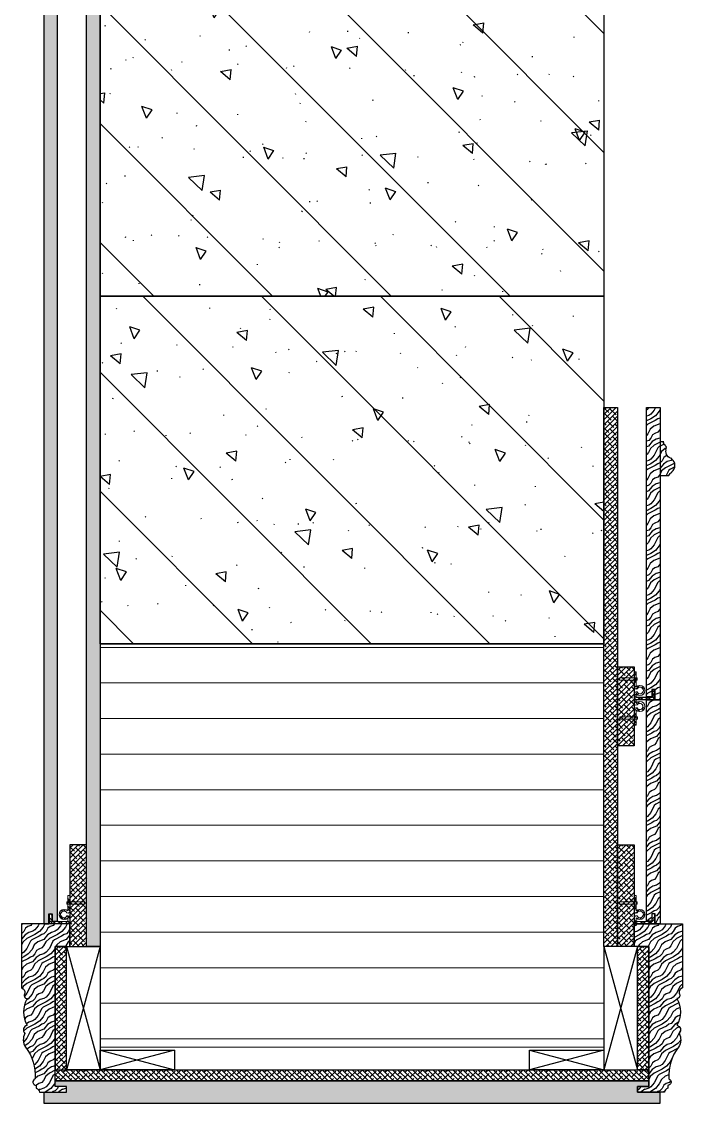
# Model space of a CAD drawing. Header units: millimetres. Extents: x 90086 to 135690, y -7745 to 15991.
# Drawn here: x 97268 to 97858, y 10429 to 11394 of the extents above; entities that cross this region are included whole.
import ezdxf

# ---------------------------------------------------------------- set-up
doc = ezdxf.new("R2010")
doc.units = ezdxf.units.MM
doc.layers.add('_ACM-A-WALL-HACH', color=251, linetype='Continuous', lineweight=9)
doc.layers.add('I-WALL', color=6, linetype='Continuous', lineweight=13)
for name, color, linetype in [('I-DETL-LW01', 1, 'Continuous'), ('I-DETL-LW02', 2, 'Continuous'), ('I-DETL-LW251', 251, 'Continuous'), ('PE-尺寸标注', 44, 'Continuous'), ('WALL TYPE$0$HATCH', 8, 'Continuous'), ('WALL TYPE$0$I-SECT-LW03', 3, 'Continuous')]:
    doc.layers.add(name, color=color, linetype=linetype)
pattern_1 = [(243.43494882, (84879.47092755615, 49890.8430415109), (-19.9999999776412, 1.019979885139067e-09), [4.62136835, -17.7393114]), (220.6012946499999, (84892.62796690615, 49873.5490752609), (-19.99999998960277, -1.801354931204863e-08), [4.1580665, -88.037378]), (220.6012946499999, (84882.62796690615, 49853.5490752609), (-19.99999998960277, -1.801354931204863e-08), [4.1580665, -88.037378]), (220.6012946499999, (84872.62796690615, 49833.5490752609), (-19.99999995163994, 1.452602061538803e-08), [4.1580665, -88.037378]), (243.43494882, (84889.61836355615, 49893.6379135109), (-19.9999999776412, 1.019979885139067e-09), [4.2370078, -18.12367195]), (230.1944289099999, (84887.72351605614, 49889.8482185109), (-20.00000001048198, -7.906917275062869e-10), [2.2404905, -75.862006]), (230.1944289099999, (84877.72351605614, 49869.8482185109), (-20.00000001048198, -7.906917275062869e-10), [2.2404905, -75.862006]), (230.1944289099999, (84867.72351605614, 49849.8482185109), (-20.00000001048198, -7.906917275062869e-10), [2.2404905, -75.862006]), (201.8014094899999, (84886.28918900614, 49888.1270260109), (-19.99999999207265, 2.658084886212058e-08), [2.86871215, -50.9829359]), (213.6900675299999, (84883.62565660613, 49887.06161306091), (-20.00000002516126, 1.246419323988896e-08), [2.521813, -33.53369975]), (243.4349488, (84881.52738135614, 49885.66276291091), (-19.9999999776412, 8.001296521040247e-09), [3.355288499999997, -19.00539089999998]), (225, (84880.02685055614, 49882.66170131091), (-19.99999996643937, 6.890185685233383e-15), [2.7178182, -53.8507243]), (225, (84870.02685055614, 49862.66170131091), (-19.99999996643937, 6.890185685233383e-15), [2.7178182, -53.8507243]), (201.8014094899999, (84878.10506290614, 49880.7399136609), (-19.99999999207265, 2.658084886212058e-08), [2.19237, -51.65927799999999]), (243.4349488, (84896.09944400615, 49894.1000743609), (-19.9999999776412, 8.001296521040247e-09), [7.189599899999995, -15.17107989999999]), (230.1944289099999, (84892.88415715614, 49887.6695007109), (-20.00000001048198, -7.906917275062869e-10), [4.573562, -73.5289349]), (230.1944289099999, (84882.88415715614, 49867.6695007109), (-20.00000001048198, -7.906917275062869e-10), [4.573562, -73.5289349]), (230.1944289099999, (84872.88415715614, 49847.6695007109), (-20.00000001048198, -7.906917275062869e-10), [4.573562, -73.5289349]), (213.6900675299999, (84889.95623420614, 49884.15599316091), (-20.00000002516126, 1.246419323988896e-08), [2.2405595, -33.8149534]), (195.9453959, (84888.09197615614, 49882.9131544609), (-19.99999999510854, 1.449476093824539e-06), [3.5624845, -69.23861445]), (213.6900675299999, (84884.66656205614, 49881.9344647609), (-20.00000002516126, 1.246419323988896e-08), [4.0929665, -31.9625462]), (230.1944289099999, (84881.26100805614, 49879.6640954109), (-20.00000001048198, -7.906917275062869e-10), [5.197338, -72.905159]), (230.1944289099999, (84871.26100805614, 49859.6640954109), (-20.00000001048198, -7.906917275062869e-10), [5.197338, -72.905159]), (230.1944289, (84861.26100805614, 49839.6640954109), (-20.00000001048198, 2.699966035332791e-09), [5.197338, -72.905159]), (201.8014094899999, (84877.93374820614, 49875.6713876609), (-19.99999999207265, 2.658084886212058e-08), [5.7145015, -48.137147]), (230.1944289099999, (84897.40418880615, 49886.7095640109), (-20.00000001048198, -7.906917275062869e-10), [5.214066750000001, -72.88842999999999]), (230.1944289099999, (84887.40418880615, 49866.7095640109), (-20.00000001048198, -7.906917275062869e-10), [5.214066750000001, -72.88842999999999]), (230.1944289099999, (84877.40418880615, 49846.7095640109), (-20.00000001048198, -7.906917275062869e-10), [5.214066750000001, -72.88842999999999]), (213.6900675299999, (84894.06622460614, 49882.70400701091), (-20.00000002516126, 1.246419323988896e-08), [4.838075, -31.21743775]), (206.56505118, (84890.04070290615, 49880.0203258109), (-19.9999999776412, -1.019968325213738e-09), [7.985959999999984, -81.45675899999976]), (206.56505118, (84880.04070290615, 49860.0203258109), (-19.9999999776412, -1.019968325213738e-09), [7.985959999999984, -81.45675899999976]), (220.6012946499999, (84882.89782180614, 49876.44887751091), (-19.99999998960277, -1.801354931204863e-08), [4.319301400000001, -87.87614315]), (220.6012946499999, (84872.89782180614, 49856.44887751091), (-19.99999998960277, -1.801354931204863e-08), [4.319301400000001, -87.87614315]), (220.6012946499999, (84862.89782380614, 49836.44887751091), (-19.99999998960277, -1.801354931204863e-08), [4.319301400000001, -87.87614315]), (213.6900675299999, (84896.06949930613, 49879.92568846091), (-20.00000002516126, 1.246419323988896e-08), [2.73579165, -33.31972211]), (206.5650511999999, (84893.79318305614, 49878.4081443109), (-19.9999999776412, -8.001282740668868e-09), [7.158076199999985, -82.28464299999975]), (206.5650511999999, (84883.79318305614, 49858.4081443109), (-20.00000002236256, 8.144143493607764e-08), [7.158076199999985, -82.28464299999975]), (220.6012946499999, (84887.39080505614, 49875.2069555109), (-19.99999998960277, -1.801354931204863e-08), [1.700823, -90.49462155]), (220.6012946499999, (84877.39080505614, 49855.2069555109), (-19.99999998960277, -1.801354931204863e-08), [1.700823, -90.49462155]), (220.6012946499999, (84867.39080530615, 49835.2069555109), (-19.99999998960277, -1.801354931204863e-08), [1.700823, -90.49462155])]

# ---------------------------------------------------------------- blocks, each defined once
blk = doc.blocks.new('海龙_1215174788')
at = {"layer": 'I-DETL-LW01'}
for p, q in [((-54.99961099407665, 0), (54.99961099407665, -30.00060239396589)), ((-54.99961099407665, -30.00060239396589), (54.99961099407665, 0))]:
    blk.add_line(p, q, dxfattribs=at)
blk.add_lwpolyline([(54.99961099407665, -30.00060239396589), (-54.99961099407665, -30.00060239396589), (-54.99961099407665, 0), (54.99961099407665, 0), (54.99961099407665, -30.00060239396589)], close=True, dxfattribs=at)
blk = doc.blocks.new('海龙_1215173755')
at = {"layer": 'WALL TYPE$0$HATCH', "ltscale": 2}
h = blk.add_hatch(dxfattribs=at)
h.set_pattern_fill('ANSI32', color=256, scale=0.5)
h.set_pattern_definition([(45, (-39299.69784487303, -12402.66931678472), (-3.367596045400933, 3.367596045400933), []), (45, (-39297.45277987303, -12402.66931678472), (-3.367596045400933, 3.367596045400933), [])])
edge = h.paths.add_edge_path()
edge.add_line((2.291405648800719, -7.1853693941448), (2.291405648895307, 11.2586301537176))
edge.add_line((2.291405648895307, 11.2586301537176), (-2.766336400527507, 11.2586301537176))
edge.add_arc((-2.766336402286313, 9.258630153718839), 1.999999999998765, 89.99999994961394, 201.2138913290534)
edge.add_arc((-5.973488088030813, 5.890560184772322), 2.965716505140973, -243.08079552205038, 63.080795825394205, ccw=False)
edge.add_arc((-9.180639785015451, 9.258630153719412), 1.999999999998192, 338.7861084524729, 450.0000000000145)
edge.add_line((-9.180639785015956, 11.2586301537176), (-22.73189232477307, 11.2586301537176))
edge.add_line((-22.73189232477307, 11.2586301537176), (-22.73189232477307, 9.258630153717604))
edge.add_line((-22.73189232477307, 9.258630153717604), (-9.180639785015956, 9.258630153717604))
edge.add_arc((-5.973488092764455, 6.085253332828891), 4.511778188748358, 135.3032882784527, 404.6967117215473)
edge.add_line((-2.766336400512955, 9.258630153717604), (0.2914056488953065, 9.258630153717604))
edge.add_line((0.2914056488953065, 9.258630153717604), (0.2914056488007191, -3.505607322171272))
edge.add_line((0.2914056488007191, -3.505607322171272), (0.2914056488007191, -5.106938799261115))
edge.add_line((0.2914056488007191, -5.106938799261115), (-6.499315307970392, -5.10693879925384))
edge.add_line((-6.499315307970392, -5.10693879925384), (-6.499315307970392, -7.1853693941448))
edge.add_line((-6.499315307970392, -7.1853693941448), (2.291405648800719, -7.1853693941448))
at = {"color": 1, "linetype": 'Continuous', "lineweight": 15, "elevation": 7.839925138837386}
blk.add_lwpolyline([(-17.26337170643092, 24.12776406589728), (-17.26337170643092, 8.526522878431933), (-15.24067591447965, 8.526522878431933), (-15.24067591447965, 24.12776406589728)], close=True, dxfattribs=at)
at = {"color": 1, "linetype": 'Continuous', "lineweight": 15}
blk.add_lwpolyline([(2.291405648800719, -7.1853693941448), (2.291405648895307, 11.2586301537176), (-2.766336400527507, 11.2586301537176, 0.5273176530246371), (-4.630808598572912, 8.534928952069095, -4.178275816144416), (-7.31616759148892, 8.534928944960484, 0.5273176539620763), (-9.180639785015956, 11.2586301537176), (-22.73189232477307, 11.2586301537176), (-22.73189232477307, 9.258630153717604), (-9.180639785015956, 9.258630153717604, 2.396255539831327), (-2.766336400512955, 9.258630153717604), (0.2914056488953065, 9.258630153717604), (0.2914056488007191, -3.505607322171272), (0.2914056488007191, -5.106938799261115), (-6.499315307970392, -5.10693879925384), (-6.499315307970392, -7.1853693941448)], format="xyb", close=True, dxfattribs=at)
blk = doc.blocks.new('K_01')
at = {"layer": 'I-DETL-LW01'}
for p, q in [((-8.75, 0), (8.75, -66.47123560730688)), ((-8.75, -66.47123560730688), (8.75, 0))]:
    blk.add_line(p, q, dxfattribs=at)
blk.add_lwpolyline([(8.75, -66.47123560730688), (-8.75, -66.47123560730688), (-8.75, 0), (8.75, 0), (8.75, -66.47123560730688)], close=True, dxfattribs=at)

msp = doc.modelspace()

# ---------------------------------------------------------------- hatches: boundary and pattern name
h = msp.add_hatch()
h.set_pattern_fill('0-钢筋混凝土001-DOM', color=250, scale=15, angle=90.00000000000001, pattern_type=2)
h.set_pattern_definition([(135, (-2689.999999999591, -250.0000000000055), (-53.03300858899107, -53.03300858899109), []), (140, (-2689.999999999591, -250.0000000000055), (9.41282024738925, 107.589027390113), [11.25, -123.75]), (85.00000000000001, (-2689.999999999591, -250.0000000000055), (-112.8288200550018, -20.81270004195002), [9.000000000000002, -99.00000000000001]), (190.4514, (-2689.215598995001, -241.0342480050005), (-103.4159313091431, 86.77640725710324), [9.5610285, -105.1713168]), (136.1842, (-2719.999999999591, -250.0000000000055), (24.82785214935269, 160.0861572938467), [16.875, -185.6250000000001]), (186.6356, (-2717.931003945, -236.6594882550005), (-146.1176806350663, 140.1994058323055), [14.3415432, -157.75695]), (81.18420000000005, (-2719.999999999591, -250.0000000000055), (-146.1177901387988, 140.1992917700441), [13.5, -148.5]), (111, (-2712.499999999591, -235.0000000000055), (60.39283359980082, 89.53605781776929), [11.25, -123.75]), (56.00000000000004, (-2712.499999999591, -235.0000000000055), (-108.772506757028, 36.49729978823726), [9.000000000000002, -99.00000000000001]), (161.4514, (-2707.467259099501, -227.5386650505005), (-48.37957450649289, 126.0333942872235), [9.5610285, -105.1713168]), (127.5, (-2689.999999999501, -250.0000000005005), (-49.93407807469674, 1.823978297593593), [0.7500000000000002, -97.80000000000001, 0.7500000000000002, -100.5, 0.7500000000000002, -99.37500000000003]), (97.50000000000001, (-2689.999999999501, -250.0000000005005), (-59.16175678235405, 39.46043061632229), [0.7500000000000002, -57.30000000000001, 0.7500000000000002, -95.55000000000003, 0.7500000000000002, -37.87500000000001]), (57.49999999999996, (-2689.999999999501, -283.4500000005005), (3.383230760156985, 80.07336542586137), [0.7500000000000001, -37.5, 0.7500000000000001, -117, 0.7500000000000001, -155.25]), (47.5, (-2689.999999995001, -298.4500000050006), (-15.01574734984764, 87.47792540135795), [0.7500000000000002, -48.75000000000001, 0.7500000000000002, -77.70000000000002, 0.7500000000000002, -110.25])])
h.paths.add_polyline_path([(97338.19092108407, 11919.42901600611), (97788.13226052633, 11919.42901600611), (97788.13226052633, 11149.42901600611), (97338.19092108407, 11149.42901600611)])
h = msp.add_hatch()
h.set_pattern_fill('0-钢筋混凝土001-DOM', color=250, scale=15, angle=90.00000000000001, pattern_type=2)
h.set_pattern_definition([(135, (94648.13226052679, 10589.42901600613), (-53.03300858899104, -53.03300858899109), []), (140, (94648.13226052679, 10589.42901600613), (9.412820247389226, 107.589027390113), [11.25, -123.75]), (85.00000000000001, (94648.13226052679, 10589.42901600613), (-112.8288200550018, -20.81270004195004), [9, -99]), (190.4514, (94648.91666153139, 10598.39476800114), (-103.4159313091431, 86.77640725710319), [9.561028499999999, -105.1713168]), (136.1842, (94618.13226052679, 10589.42901600613), (24.82785214935265, 160.0861572938467), [16.875, -185.625]), (186.6356, (94620.20125658138, 10602.76952775113), (-146.1176806350663, 140.1994058323054), [14.3415432, -157.75695]), (81.18420000000005, (94618.13226052679, 10589.42901600613), (-146.1177901387987, 140.199291770044), [13.5, -148.5]), (111, (94625.63226052679, 10604.42901600613), (60.39283359980079, 89.53605781776928), [11.25, -123.75]), (56.00000000000004, (94625.63226052679, 10604.42901600613), (-108.772506757028, 36.49729978823723), [9, -99]), (161.4514, (94630.66500142688, 10611.89035095563), (-48.37957450649291, 126.0333942872235), [9.561028499999999, -105.1713168]), (127.5, (94648.13226052688, 10589.42901600564), (-49.93407807469672, 1.823978297593581), [0.75, -97.8, 0.75, -100.5, 0.75, -99.375]), (97.50000000000001, (94648.13226052688, 10589.42901600564), (-59.16175678235405, 39.46043061632227), [0.75, -57.3, 0.75, -95.55, 0.75, -37.875]), (57.49999999999996, (94648.13226052688, 10555.97901600563), (3.383230760156966, 80.07336542586135), [0.7499999999999999, -37.49999999999999, 0.7499999999999999, -117, 0.7499999999999999, -155.25]), (47.5, (94648.13226053139, 10540.97901600113), (-15.01574734984766, 87.47792540135794), [0.75, -48.75, 0.75, -77.69999999999999, 0.75, -110.25])])
h.paths.add_polyline_path([(97788.13216614853, 11050.19167233567), (97788.13226052633, 11149.42901600611), (97338.19092108407, 11149.42901600611), (97338.19092108407, 11120.11029333578), (97338.13226052638, 10839.42901600614), (97788.13216614853, 10839.42901600614)])
at = {"layer": '_ACM-A-WALL-HACH'}
h = msp.add_hatch(dxfattribs=at)
h.set_pattern_fill('ANSI31', color=256, scale=10, angle=135)
h.set_pattern_definition([(180, (163728.1322605264, -52695.57098399389), (-1.944126793646423e-15, -31.75), [])])
h.paths.add_polyline_path([(97338.13226052633, 10839.42901600614), (97338.13226052633, 10479.42901600611), (97788.13226052633, 10479.42901600611), (97788.13226052633, 10839.42901600614)])
at = {"layer": 'I-DETL-LW251'}
h = msp.add_hatch(dxfattribs=at)
h.set_pattern_fill('ANSI38', color=250, angle=-1.272221872585407e-14)
h.set_pattern_definition([(44.99999999999995, (61526.3449590555, 1433.928529796114), (-2.245064030267288, 2.245064030267289), []), (135, (61526.3449590555, 1433.928529796114), (-6.735192090801867, 2.245064030267291), [7.937500000000002, -4.762500000000001])])
h.paths.add_polyline_path([(97338.19092108407, 10569.42823799425), (97326.19092108407, 10569.42823799425), (97326.19092108407, 13252.48767656382), (97338.19092108407, 13252.48767656382)])
h = msp.add_hatch(dxfattribs=at)
h.set_pattern_fill('ANSI38', color=250, angle=-180)
h.set_pattern_definition([(225, (133599.9781281771, 21396.56256948845), (2.245064030267288, -2.245064030267289), []), (314.9999999999999, (133599.9781281771, 21396.56256948845), (6.735192090801864, -2.245064030267292), [7.9375, -4.7625])])
h.paths.add_polyline_path([(97788.13216614853, 11050.19167233567), (97800.13216614851, 11050.19167233567), (97800.13216614853, 10569.42823799426), (97788.13216614853, 10569.42823799426)])
h = msp.add_hatch(dxfattribs=at)
h.set_pattern_fill('ANSI38', color=250, angle=-180)
h.set_pattern_definition([(225, (96609.19096862142, 10280.11513089146), (2.245064030267287, -2.245064030267289), []), (314.9999999999999, (96609.19096862142, 10280.11513089146), (6.735192090801864, -2.245064030267292), [7.9375, -4.7625])])
h.paths.add_polyline_path([(97800.13219658876, 10818.95552561746), (97814.93219658876, 10818.95552561746), (97814.93219654149, 10748.33064218464), (97800.13219654148, 10748.33064218464)])
h = msp.add_hatch(dxfattribs=at)
h.set_pattern_fill('ANSI38', color=250, angle=-180)
h.set_pattern_definition([(225, (96609.19106300395, 10121.21350471293), (2.245064030267287, -2.245064030267289), []), (314.9999999999999, (96609.19106300395, 10121.21350471293), (6.735192090801864, -2.245064030267292), [7.9375, -4.7625])])
h.paths.add_polyline_path([(97326.13223009085, 10660.05389943894), (97311.33223009085, 10660.05389943894), (97311.33223013813, 10569.42823799426), (97326.13223013813, 10569.42823799426)])
h = msp.add_hatch(dxfattribs=at)
h.set_pattern_fill('ANSI38', color=250, angle=-180)
h.set_pattern_definition([(225, (96609.19096862142, 10121.21350471293), (2.245064030267287, -2.245064030267289), []), (314.9999999999999, (96609.19096862142, 10121.21350471293), (6.735192090801864, -2.245064030267292), [7.9375, -4.7625])])
h.paths.add_polyline_path([(97800.13219658876, 10660.05389943894), (97814.93219658876, 10660.05389943894), (97814.93219654149, 10569.42823799426), (97800.13219654148, 10569.42823799426)])
h = msp.add_hatch(dxfattribs=at)
h.set_pattern_fill('ANSI38', color=250, angle=-180)
h.set_pattern_definition([(225, (84897.40428318868, 49891.7095640109), (2.245064030267288, -2.245064030267289), []), (314.9999999999999, (84897.40428318868, 49891.7095640109), (6.735192090801864, -2.245064030267291), [7.9375, -4.7625])])
h.paths.add_polyline_path([(97308.13165813712, 10459.42901600611), (97308.13165813712, 10569.42823799426), (97298.13165813712, 10569.42823799426), (97298.13165813712, 10459.42901600611)])
h = msp.add_hatch(dxfattribs=at)
h.set_pattern_fill('ANSI38', color=250, angle=-180)
h.set_pattern_definition([(225, (84897.40418880615, 49891.7095640109), (2.245064030267288, -2.245064030267289), []), (314.9999999999999, (84897.40418880615, 49891.7095640109), (6.735192090801864, -2.245064030267291), [7.9375, -4.7625])])
h.paths.add_polyline_path([(97818.13276854249, 10459.42901600611), (97818.13276854249, 10569.42823799426), (97828.13276854249, 10569.42823799426), (97828.13276854249, 10459.42901600611)])
h = msp.add_hatch(dxfattribs=at)
h.set_pattern_fill('ANSI38', color=250, angle=-90.00000000000001)
h.set_pattern_definition([(314.9999999999999, (84838.36010248629, 49891.7095640109), (2.245064030267289, 2.245064030267288), []), (44.99999999999999, (84838.36010248629, 49891.7095640109), (2.245064030267292, 6.735192090801863), [7.9375, -4.7625])])
h.paths.add_polyline_path([(97473.05594023959, 10459.42901600611), (97473.05594023959, 10449.42901600611), (97828.13289550431, 10449.42901600611), (97828.13289550431, 10459.42901600611)])
h.paths.add_polyline_path([(97473.05594023959, 10449.42901600611), (97473.05594023959, 10459.42901600611), (97298.13147020104, 10459.42901600611), (97298.13147020104, 10449.42901600611)])
at = {"layer": 'PE-尺寸标注'}
h = msp.add_hatch(dxfattribs=at)
h.set_pattern_fill('木纹面1', color=250, scale=5.000000000000001, angle=-1.272221872585407e-14, style=0, pattern_type=2)
h.set_pattern_definition([(63.43494882, (17.93326125, 0.8665224999999962), (19.9999999776412, -1.019977435845471e-09), [4.621368350000001, -17.7393114]), (40.60129464999999, (4.776221900000006, 18.16048875), (19.99999998960277, 1.801355176134223e-08), [4.1580665, -88.03737800000002]), (40.60129464999999, (14.77622190000001, 38.16048875000001), (19.99999998960277, 1.801355176134223e-08), [4.1580665, -88.03737800000002]), (40.60129464999999, (24.77622190000002, 58.16048875), (19.99999995163994, -1.452601816609444e-08), [4.1580665, -88.03737800000002]), (63.43494882, (7.785825250000002, -1.928349500000002), (19.9999999776412, -1.019977435845471e-09), [4.237007800000001, -18.12367195]), (50.19442890999999, (9.680672750000001, 1.861345499999998), (20.00000001048199, 7.906941767998865e-10), [2.2404905, -75.86200600000001]), (50.19442890999999, (19.68067275000001, 21.8613455), (20.00000001048199, 7.906941767998865e-10), [2.2404905, -75.86200600000001]), (50.19442890999999, (29.68067275000002, 41.86134549999999), (20.00000001048199, 7.906941767998865e-10), [2.2404905, -75.86200600000001]), (21.80140948999998, (11.1149998, 3.582537999999998), (19.99999999207266, -2.658084641282699e-08), [2.868712150000001, -50.98293590000001]), (33.69006752999999, (13.7785322, 4.647950949999998), (20.00000002516126, -1.246419079059536e-08), [2.521813, -33.53369975]), (63.43494879999999, (15.87680745, 6.046801099999997), (19.99999997764121, -8.001294071746653e-09), [3.3552885, -19.00539090000001]), (44.99999999999999, (17.37733825000001, 9.047862699999998), (19.99999996643937, -4.44089209104867e-15), [2.7178182, -53.85072430000001]), (44.99999999999999, (27.37733825000001, 29.0478627), (19.99999996643937, -4.44089209104867e-15), [2.7178182, -53.85072430000001]), (21.80140948999998, (19.29912590000001, 10.96965035), (19.99999999207266, -2.658084641282699e-08), [2.19237, -51.65927800000001]), (63.43494879999999, (1.3047448, -2.390510350000001), (19.99999997764121, -8.001294071746653e-09), [7.189599900000001, -15.1710799]), (50.19442890999999, (4.520031650000002, 4.0400633), (20.00000001048199, 7.906941767998865e-10), [4.573562000000001, -73.52893490000001]), (50.19442890999999, (14.52003165000001, 24.0400633), (20.00000001048199, 7.906941767998865e-10), [4.573562000000001, -73.52893490000001]), (50.19442890999999, (24.52003165000001, 44.0400633), (20.00000001048199, 7.906941767998865e-10), [4.573562000000001, -73.52893490000001]), (33.69006752999999, (7.447954600000003, 7.55357085), (20.00000002516126, -1.246419079059536e-08), [2.240559500000001, -33.81495340000001]), (15.94539589999999, (9.312212650000003, 8.79640955), (19.99999999510855, -1.449476091375246e-06), [3.5624845, -69.23861445000001]), (33.69006752999999, (12.73762675, 9.775099249999998), (20.00000002516126, -1.246419079059536e-08), [4.092966500000001, -31.96254620000001]), (50.19442890999999, (16.14318075000001, 12.0454686), (20.00000001048199, 7.906941767998865e-10), [5.197338000000001, -72.90515900000001]), (50.19442890999999, (26.14318075000001, 32.0454686), (20.00000001048199, 7.906941767998865e-10), [5.197338000000001, -72.90515900000001]), (50.19442889999998, (36.14318075000002, 52.0454686), (20.00000001048199, -2.699963586039192e-09), [5.197338000000001, -72.90515900000001]), (21.80140948999998, (19.47044060000001, 16.03817635), (19.99999999207266, -2.658084641282699e-08), [5.714501500000001, -48.13714700000001]), (50.19442890999999, (1.110223024625157e-15, 5.000000000000001), (20.00000001048199, 7.906941767998865e-10), [5.214066750000002, -72.88843]), (50.19442890999999, (10.00000000000001, 25), (20.00000001048199, 7.906941767998865e-10), [5.214066750000002, -72.88843]), (50.19442890999999, (20.00000000000001, 45), (20.00000001048199, 7.906941767998865e-10), [5.214066750000002, -72.88843]), (33.69006752999999, (3.337964200000003, 9.005557), (20.00000002516126, -1.246419079059536e-08), [4.838075000000001, -31.21743775000001]), (26.56505117999999, (7.363485900000003, 11.6892382), (19.9999999776412, 1.019970774507333e-09), [7.985960000000001, -81.45675900000002]), (26.56505117999999, (17.36348590000001, 31.6892382), (19.9999999776412, 1.019970774507333e-09), [7.985960000000001, -81.45675900000002]), (40.60129464999999, (14.50636700000001, 15.2606865), (19.99999998960277, 1.801355176134223e-08), [4.319301400000001, -87.87614315000002]), (40.60129464999999, (24.50636700000001, 35.2606865), (19.99999998960277, 1.801355176134223e-08), [4.319301400000001, -87.87614315000002]), (40.60129464999999, (34.50636500000002, 55.26068650000001), (19.99999998960277, 1.801355176134223e-08), [4.319301400000001, -87.87614315000002]), (33.69006752999999, (1.334689500000003, 11.78387555), (20.00000002516126, -1.246419079059536e-08), [2.735791650000001, -33.31972211000001]), (26.56505119999999, (3.611005750000003, 13.3014197), (19.99999997764121, 8.001285189962466e-09), [7.1580762, -82.28464299999999]), (26.56505119999999, (13.61100575000001, 33.3014197), (20.00000002236256, -8.144143248678405e-08), [7.1580762, -82.28464299999999]), (40.60129464999999, (10.01338375000001, 16.5026085), (19.99999998960277, 1.801355176134223e-08), [1.700823, -90.49462155000002]), (40.60129464999999, (20.01338375000001, 36.5026085), (19.99999998960277, 1.801355176134223e-08), [1.700823, -90.49462155000002]), (40.60129464999999, (30.01338350000002, 56.5026085), (19.99999998960277, 1.801355176134223e-08), [1.700823, -90.49462155000002])])
h.paths.add_polyline_path([(97300.07355981204, 12035.00417184946), (97288.07355981204, 12035.00419575884), (97288.07359997339, 10589.42901600611), (97292.5260881162, 10589.42901600611), (97292.5260881162, 10598.62180699274), (97295.32880363718, 10598.62180699274), (97295.32880363717, 10592.01092579357), (97300.07359997317, 10592.01171913788)])
h = msp.add_hatch(dxfattribs=at)
h.set_pattern_fill('木纹面1', color=250, scale=5, angle=-180, style=0, pattern_type=2)
h.set_pattern_definition(pattern_1)
h.paths.add_polyline_path([(97826.19082670622, 11050.19165333346), (97838.19082670622, 11050.19167724282), (97838.19082670622, 10789.42900086821), (97833.73833856342, 10789.42900086821), (97833.73833856342, 10798.62179185486), (97830.93562304243, 10798.62179185486), (97830.93562304245, 10792.01091065568), (97826.19082670644, 10792.01170399999)])
h = msp.add_hatch(dxfattribs=at)
h.set_pattern_fill('木纹面1', color=250, scale=5, angle=-180, style=0, pattern_type=2)
h.set_pattern_definition(pattern_1)
edge = h.paths.add_edge_path()
edge.add_line((97838.19081473301, 10989.42901600609), (97846.17021102888, 10989.42901600608))
edge.add_arc((97849.36768535884, 10988.89821726008), 3.241232697532104, 99.42622330131138, 170.5745326154076, ccw=False)
edge.add_line((97848.83684442785, 10992.09568458681), (97848.83684576383, 10992.76237166549))
edge.add_arc((97844.09018371897, 10998.42903061175), 7.392010834766767, 309.9511368409597, 410.0488178469264)
edge.add_line((97848.83685024528, 11004.09568580413), (97848.83685159036, 11004.76237288419))
edge.add_arc((97849.3248823311, 11010.5752628325), 5.833340685661999, 164.8535746805445, 265.2008932841779, ccw=False)
edge.add_line((97843.69418470393, 11012.09943729313), (97842.98630014657, 11012.77326674186))
edge.add_arc((97842.16122354678, 11014.40074027051), 1.824670239247614, 296.8835385562726, 428.2657808760887)
edge.add_line((97842.83690186145, 11016.09569758475), (97842.83690319594, 11016.76236604944))
edge.add_arc((97843.49931084525, 11018.76019505382), 2.104781372161193, 161.4718701306317, 251.65635096314918, ccw=False)
edge.add_line((97841.5036250118, 11019.42903186409), (97838.19081473301, 11019.42903768255))
edge.add_line((97838.19081473301, 11019.42903768255), (97838.19081473301, 10989.42901600609))
h = msp.add_hatch(dxfattribs=at)
h.set_pattern_fill('木纹面1', color=250, scale=5, angle=-180, style=0, pattern_type=2)
h.set_pattern_definition([(243.4349488199999, (133376.4269976473, 21571.95288618001), (-19.9999999776412, 1.019980342834164e-09), [4.621368349999997, -17.73931139999999]), (220.6012946499999, (133389.5840369973, 21554.65891993001), (-19.99999998960277, -1.801354885435354e-08), [4.1580665, -88.037378]), (220.6012946499999, (133379.5840369973, 21534.65891993001), (-19.99999998960277, -1.801354885435354e-08), [4.1580665, -88.037378]), (220.6012946499999, (133369.5840369973, 21514.65891993001), (-19.99999995163994, 1.452602107308312e-08), [4.1580665, -88.037378]), (243.4349488199999, (133386.5744336473, 21574.74775818), (-19.9999999776412, 1.019980342834164e-09), [4.237007799999997, -18.12367194999999]), (230.1944289099999, (133384.6795861473, 21570.95806318001), (-20.00000001048198, -7.906912698111885e-10), [2.240490499999999, -75.86200599999995]), (230.1944289099999, (133374.6795861473, 21550.95806318001), (-20.00000001048198, -7.906912698111885e-10), [2.240490499999999, -75.86200599999995]), (230.1944289099999, (133364.6795861473, 21530.95806318001), (-20.00000001048198, -7.906912698111885e-10), [2.240490499999999, -75.86200599999995]), (201.8014094899999, (133383.2452590973, 21569.23687068), (-19.99999999207265, 2.658084931981568e-08), [2.86871215, -50.9829359]), (213.6900675299999, (133380.5817266973, 21568.17145773), (-20.00000002516126, 1.246419369758406e-08), [2.521813, -33.53369975]), (243.4349488, (133378.4834514473, 21566.77260758), (-19.9999999776412, 8.001296978735346e-09), [3.355288499999997, -19.00539089999998]), (225, (133376.9829206473, 21563.77154598001), (-19.99999996643937, 7.347880782554142e-15), [2.7178182, -53.8507243]), (225, (133366.9829206473, 21543.77154598001), (-19.99999996643937, 7.347880782554142e-15), [2.7178182, -53.8507243]), (201.8014094899999, (133375.0611329973, 21561.84975833), (-19.99999999207265, 2.658084931981568e-08), [2.19237, -51.65927799999999]), (243.4349488, (133393.0555140973, 21575.20991903001), (-19.9999999776412, 8.001296978735346e-09), [7.189599899999995, -15.17107989999999]), (230.1944289099999, (133389.8402272473, 21568.77934538001), (-20.00000001048198, -7.906912698111885e-10), [4.573561999999997, -73.52893489999995]), (230.1944289099999, (133379.8402272473, 21548.77934538001), (-20.00000001048198, -7.906912698111885e-10), [4.573561999999997, -73.52893489999995]), (230.1944289099999, (133369.8402272473, 21528.77934538001), (-20.00000001048198, -7.906912698111885e-10), [4.573561999999997, -73.52893489999995]), (213.6900675299999, (133386.9123042973, 21565.26583783001), (-20.00000002516126, 1.246419369758406e-08), [2.2405595, -33.8149534]), (195.9453959, (133385.0480462473, 21564.02299913001), (-19.99999999510854, 1.449476094282235e-06), [3.5624845, -69.23861444999999]), (213.6900675299999, (133381.6226321473, 21563.04430943), (-20.00000002516126, 1.246419369758406e-08), [4.0929665, -31.9625462]), (230.1944289099999, (133378.2170781473, 21560.77394008001), (-20.00000001048198, -7.906912698111885e-10), [5.197337999999998, -72.90515899999995]), (230.1944289099999, (133368.2170781473, 21540.77394008001), (-20.00000001048198, -7.906912698111885e-10), [5.197337999999998, -72.90515899999995]), (230.1944289, (133358.2170781473, 21520.77394008001), (-20.00000001048198, 2.699966493027889e-09), [5.197338, -72.905159]), (201.8014094899999, (133374.8898182973, 21556.78123233), (-19.99999999207265, 2.658084931981568e-08), [5.7145015, -48.137147]), (230.1944289099999, (133394.3602588973, 21567.81940868001), (-20.00000001048198, -7.906912698111885e-10), [5.214066749999998, -72.88842999999994]), (230.1944289099999, (133384.3602588973, 21547.81940868001), (-20.00000001048198, -7.906912698111885e-10), [5.214066749999998, -72.88842999999994]), (230.1944289099999, (133374.3602588973, 21527.81940868001), (-20.00000001048198, -7.906912698111885e-10), [5.214066749999998, -72.88842999999994]), (213.6900675299999, (133391.0222946973, 21563.81385168001), (-20.00000002516126, 1.246419369758406e-08), [4.838075, -31.21743775]), (206.56505118, (133386.9967729973, 21561.13017048), (-19.9999999776412, -1.01996786751864e-09), [7.985959999999979, -81.45675899999968]), (206.56505118, (133376.9967729973, 21541.13017048), (-19.9999999776412, -1.01996786751864e-09), [7.985959999999979, -81.45675899999968]), (220.6012946499999, (133379.8538918973, 21557.55872218001), (-19.99999998960277, -1.801354885435354e-08), [4.319301400000001, -87.87614315]), (220.6012946499999, (133369.8538918973, 21537.55872218001), (-19.99999998960277, -1.801354885435354e-08), [4.319301400000001, -87.87614315]), (220.6012946499999, (133359.8538938973, 21517.55872218001), (-19.99999998960277, -1.801354885435354e-08), [4.319301400000001, -87.87614315]), (213.6900675299999, (133393.0255693973, 21561.03553313001), (-20.00000002516126, 1.246419369758406e-08), [2.73579165, -33.31972211]), (206.5650511999999, (133390.7492531473, 21559.51798898001), (-19.9999999776412, -8.00128228297377e-09), [7.15807619999998, -82.28464299999966]), (206.5650511999999, (133380.7492531473, 21539.51798898001), (-20.00000002236256, 8.144143539377274e-08), [7.15807619999998, -82.28464299999966]), (220.6012946499999, (133384.3468751473, 21556.31680018001), (-19.99999998960277, -1.801354885435354e-08), [1.700823, -90.49462155]), (220.6012946499999, (133374.3468751473, 21536.31680018001), (-19.99999998960277, -1.801354885435354e-08), [1.700823, -90.49462155]), (220.6012946499999, (133364.3468753973, 21516.31680018001), (-19.99999998960277, -1.801354885435354e-08), [1.700823, -90.49462155])])
h.paths.add_polyline_path([(97826.19082670622, 10789.42900086819), (97838.19082670622, 10789.42902477756), (97838.19082670622, 10589.42901600611), (97833.73833856342, 10589.42901600611), (97833.73833856342, 10598.62180699274), (97830.93562304243, 10598.62180699274), (97830.93562304245, 10592.01092579357), (97826.19082670644, 10592.01171913788)])
h = msp.add_hatch(dxfattribs=at)
h.set_pattern_fill('木纹面1', color=250, scale=5, angle=-180, style=0, pattern_type=2)
h.set_pattern_definition([(243.43494882, (84879.47102193868, 49890.8430415109), (-19.9999999776412, 1.019979885139067e-09), [4.62136835, -17.7393114]), (220.6012946499999, (84892.62806128868, 49873.5490752609), (-19.99999998960277, -1.801354931204863e-08), [4.1580665, -88.037378]), (220.6012946499999, (84882.62806128868, 49853.5490752609), (-19.99999998960277, -1.801354931204863e-08), [4.1580665, -88.037378]), (220.6012946499999, (84872.62806128868, 49833.5490752609), (-19.99999995163994, 1.452602061538803e-08), [4.1580665, -88.037378]), (243.43494882, (84889.61845793868, 49893.6379135109), (-19.9999999776412, 1.019979885139067e-09), [4.2370078, -18.12367195]), (230.1944289099999, (84887.72361043867, 49889.8482185109), (-20.00000001048198, -7.906917275062869e-10), [2.2404905, -75.862006]), (230.1944289099999, (84877.72361043867, 49869.8482185109), (-20.00000001048198, -7.906917275062869e-10), [2.2404905, -75.862006]), (230.1944289099999, (84867.72361043867, 49849.8482185109), (-20.00000001048198, -7.906917275062869e-10), [2.2404905, -75.862006]), (201.8014094899999, (84886.28928338867, 49888.1270260109), (-19.99999999207265, 2.658084886212058e-08), [2.86871215, -50.9829359]), (213.6900675299999, (84883.62575098866, 49887.06161306091), (-20.00000002516126, 1.246419323988896e-08), [2.521813, -33.53369975]), (243.4349488, (84881.52747573867, 49885.66276291091), (-19.9999999776412, 8.001296521040247e-09), [3.355288499999998, -19.00539089999998]), (225, (84880.02694493867, 49882.66170131091), (-19.99999996643937, 6.890185685233383e-15), [2.7178182, -53.8507243]), (225, (84870.02694493867, 49862.66170131091), (-19.99999996643937, 6.890185685233383e-15), [2.7178182, -53.8507243]), (201.8014094899999, (84878.10515728866, 49880.7399136609), (-19.99999999207265, 2.658084886212058e-08), [2.19237, -51.65927799999999]), (243.4349488, (84896.09953838868, 49894.1000743609), (-19.9999999776412, 8.001296521040247e-09), [7.189599899999996, -15.17107989999999]), (230.1944289099999, (84892.88425153866, 49887.6695007109), (-20.00000001048198, -7.906917275062869e-10), [4.573562, -73.5289349]), (230.1944289099999, (84882.88425153866, 49867.6695007109), (-20.00000001048198, -7.906917275062869e-10), [4.573562, -73.5289349]), (230.1944289099999, (84872.88425153866, 49847.6695007109), (-20.00000001048198, -7.906917275062869e-10), [4.573562, -73.5289349]), (213.6900675299999, (84889.95632858867, 49884.15599316091), (-20.00000002516126, 1.246419323988896e-08), [2.2405595, -33.8149534]), (195.9453959, (84888.09207053867, 49882.9131544609), (-19.99999999510854, 1.449476093824539e-06), [3.5624845, -69.23861445]), (213.6900675299999, (84884.66665643867, 49881.9344647609), (-20.00000002516126, 1.246419323988896e-08), [4.0929665, -31.9625462]), (230.1944289099999, (84881.26110243867, 49879.6640954109), (-20.00000001048198, -7.906917275062869e-10), [5.197338, -72.905159]), (230.1944289099999, (84871.26110243867, 49859.6640954109), (-20.00000001048198, -7.906917275062869e-10), [5.197338, -72.905159]), (230.1944289, (84861.26110243867, 49839.6640954109), (-20.00000001048198, 2.699966035332791e-09), [5.197338, -72.905159]), (201.8014094899999, (84877.93384258867, 49875.6713876609), (-19.99999999207265, 2.658084886212058e-08), [5.7145015, -48.137147]), (230.1944289099999, (84897.40428318868, 49886.7095640109), (-20.00000001048198, -7.906917275062869e-10), [5.214066750000001, -72.88842999999999]), (230.1944289099999, (84887.40428318868, 49866.7095640109), (-20.00000001048198, -7.906917275062869e-10), [5.214066750000001, -72.88842999999999]), (230.1944289099999, (84877.40428318868, 49846.7095640109), (-20.00000001048198, -7.906917275062869e-10), [5.214066750000001, -72.88842999999999]), (213.6900675299999, (84894.06631898867, 49882.70400701091), (-20.00000002516126, 1.246419323988896e-08), [4.838075, -31.21743775]), (206.56505118, (84890.04079728868, 49880.0203258109), (-19.9999999776412, -1.019968325213738e-09), [7.985959999999984, -81.45675899999976]), (206.56505118, (84880.04079728868, 49860.0203258109), (-19.9999999776412, -1.019968325213738e-09), [7.985959999999984, -81.45675899999976]), (220.6012946499999, (84882.89791618867, 49876.44887751091), (-19.99999998960277, -1.801354931204863e-08), [4.319301400000001, -87.87614315]), (220.6012946499999, (84872.89791618867, 49856.44887751091), (-19.99999998960277, -1.801354931204863e-08), [4.319301400000001, -87.87614315]), (220.6012946499999, (84862.89791818867, 49836.44887751091), (-19.99999998960277, -1.801354931204863e-08), [4.319301400000001, -87.87614315]), (213.6900675299999, (84896.06959368866, 49879.92568846091), (-20.00000002516126, 1.246419323988896e-08), [2.73579165, -33.31972211]), (206.5650511999999, (84893.79327743867, 49878.4081443109), (-19.9999999776412, -8.001282740668868e-09), [7.158076199999985, -82.28464299999975]), (206.5650511999999, (84883.79327743867, 49858.4081443109), (-20.00000002236256, 8.144143493607764e-08), [7.158076199999985, -82.28464299999975]), (220.6012946499999, (84887.39089943867, 49875.2069555109), (-19.99999998960277, -1.801354931204863e-08), [1.700823, -90.49462155]), (220.6012946499999, (84877.39089943867, 49855.2069555109), (-19.99999998960277, -1.801354931204863e-08), [1.700823, -90.49462155]), (220.6012946499999, (84867.39089968867, 49835.2069555109), (-19.99999998960277, -1.801354931204863e-08), [1.700823, -90.49462155])])
edge = h.paths.add_edge_path()
edge.add_line((97298.13143971584, 10444.42933290233), (97298.13220188738, 10569.42823799426))
edge.add_line((97298.13220188738, 10569.42823799426), (97311.33223011307, 10569.42823799426))
edge.add_line((97311.33223011307, 10569.42823799426), (97311.33223011307, 10589.42823799426))
edge.add_line((97311.33223011307, 10589.42823799426), (97268.13232383551, 10589.42823799426))
edge.add_line((97268.13232383553, 10589.42823799426), (97268.13197623994, 10532.42129650409))
edge.add_arc((97266.94006128245, 10528.32866716388), 4.262660692834943, -9.113920448620377, 73.76261671650423, ccw=False)
edge.add_arc((97273.3237032126, 10525.76204425348), 2.882226526251511, 138.9864228318044, 266.7599828102248)
edge.add_arc((97292.39121788846, 10510.96237562915), 22.62618195595348, 148.2028259484443, 211.7946807328854)
edge.add_arc((97273.8292822351, 10494.99328640752), 4.102787472591847, 99.3845171837228, 229.2342967435848)
edge.add_arc((97281.40558926247, 10486.10672892178), 11.77156623235286, 150.5974443879565, 213.6714147725362)
edge.add_arc((97239.30217345466, 10454.32559205453), 41.00637843887886, -4.15957625162639, 38.01522969573739, ccw=False)
edge.add_arc((97281.28265176732, 10448.46847662958), 3.079146203870719, 110.5750120054761, 268.5813449603137)
edge.add_line((97281.20641927705, 10445.39027423983), (97281.20617208446, 10443.00502034279))
edge.add_arc((97279.54029191195, 10438.53906917819), 4.76653716587869, 10.764559854457389, 69.54357924392122, ccw=False)
edge.add_line((97284.22295216603, 10439.42933290233), (97308.1314092287, 10439.42933290233))
edge.add_line((97308.1314092287, 10439.42933290233), (97308.1314092287, 10444.42933290233))
edge.add_line((97308.1314092287, 10444.42933290233), (97298.1314092287, 10444.42933290233))
h = msp.add_hatch(dxfattribs=at)
h.set_pattern_fill('木纹面1', color=250, scale=5, angle=-180, style=0, pattern_type=2)
h.set_pattern_definition(pattern_1)
edge = h.paths.add_edge_path()
edge.add_line((97828.13298696377, 10444.42933290233), (97828.13222479224, 10569.42823799426))
edge.add_line((97828.13222479224, 10569.42823799426), (97814.9321965467, 10569.42823798028))
edge.add_line((97814.93219654671, 10569.42823798028), (97814.93219654671, 10589.42823798028))
edge.add_line((97814.93219654671, 10589.42823798028), (97858.1321028441, 10589.42823799426))
edge.add_line((97858.13210284409, 10589.42823799426), (97858.13245043968, 10532.42129650409))
edge.add_arc((97859.32436539716, 10528.32866716387), 4.26266069283691, 106.2373832834118, 189.1139204485769)
edge.add_arc((97852.94072346702, 10525.76204425348), 2.882226526242083, -86.75998281044548, 41.01357716831069, ccw=False)
edge.add_arc((97833.87320879115, 10510.96237562916), 22.62618195595252, -31.794680732889276, 31.797174051551792, ccw=False)
edge.add_arc((97852.4351444445, 10494.99328640752), 4.102787472591847, -49.23429674356561, 80.61548281627722, ccw=False)
edge.add_arc((97844.85883741714, 10486.10672892178), 11.77156623234879, -33.67141477255342, 29.40255561204441, ccw=False)
edge.add_arc((97886.96225322496, 10454.32559205455), 41.00637843887245, 141.9847703042782, 184.1595762516452)
edge.add_arc((97844.98177491229, 10448.46847662958), 3.079146203872422, -88.58134496031198, 69.4249879945358, ccw=False)
edge.add_line((97845.05800740256, 10445.39027423983), (97845.05825459515, 10443.00502034279))
edge.add_arc((97846.72413476766, 10438.5390691782), 4.766537165873779, 110.4564207561709, 169.2354401456244)
edge.add_line((97842.04147451358, 10439.42933290233), (97818.1330174509, 10439.42933290233))
edge.add_line((97818.1330174509, 10439.42933290233), (97818.1330174509, 10444.42933290233))
edge.add_line((97818.1330174509, 10444.42933290233), (97828.1330174509, 10444.42933290233))
h = msp.add_hatch(dxfattribs=at)
h.set_pattern_fill('木纹面1', color=250, scale=5, angle=-180, style=0, pattern_type=2)
h.set_pattern_definition([(243.43494882, (84820.42684123629, 49890.8430415109), (-19.9999999776412, 1.019979885139067e-09), [4.62136835, -17.7393114]), (220.6012946499999, (84833.58388058629, 49873.5490752609), (-19.99999998960277, -1.801354931204863e-08), [4.1580665, -88.037378]), (220.6012946499999, (84823.58388058629, 49853.5490752609), (-19.99999998960277, -1.801354931204863e-08), [4.1580665, -88.037378]), (220.6012946499999, (84813.58388058629, 49833.5490752609), (-19.99999995163994, 1.452602061538803e-08), [4.1580665, -88.037378]), (243.43494882, (84830.57427723629, 49893.6379135109), (-19.9999999776412, 1.019979885139067e-09), [4.2370078, -18.12367195]), (230.1944289099999, (84828.67942973628, 49889.8482185109), (-20.00000001048198, -7.906917275062869e-10), [2.2404905, -75.862006]), (230.1944289099999, (84818.67942973628, 49869.8482185109), (-20.00000001048198, -7.906917275062869e-10), [2.2404905, -75.862006]), (230.1944289099999, (84808.67942973628, 49849.8482185109), (-20.00000001048198, -7.906917275062869e-10), [2.2404905, -75.862006]), (201.8014094899999, (84827.24510268628, 49888.1270260109), (-19.99999999207265, 2.658084886212058e-08), [2.86871215, -50.9829359]), (213.6900675299999, (84824.58157028629, 49887.06161306091), (-20.00000002516126, 1.246419323988896e-08), [2.521813, -33.53369975]), (243.4349488, (84822.48329503629, 49885.66276291091), (-19.9999999776412, 8.001296521040247e-09), [3.355288499999998, -19.00539089999998]), (225, (84820.98276423628, 49882.66170131091), (-19.99999996643937, 6.890185685233383e-15), [2.7178182, -53.8507243]), (225, (84810.98276423628, 49862.66170131091), (-19.99999996643937, 6.890185685233383e-15), [2.7178182, -53.8507243]), (201.8014094899999, (84819.06097658629, 49880.7399136609), (-19.99999999207265, 2.658084886212058e-08), [2.19237, -51.65927799999999]), (243.4349488, (84837.05535768629, 49894.1000743609), (-19.9999999776412, 8.001296521040247e-09), [7.189599899999996, -15.17107989999999]), (230.1944289099999, (84833.84007083629, 49887.6695007109), (-20.00000001048198, -7.906917275062869e-10), [4.573562, -73.5289349]), (230.1944289099999, (84823.84007083629, 49867.6695007109), (-20.00000001048198, -7.906917275062869e-10), [4.573562, -73.5289349]), (230.1944289099999, (84813.84007083629, 49847.6695007109), (-20.00000001048198, -7.906917275062869e-10), [4.573562, -73.5289349]), (213.6900675299999, (84830.91214788628, 49884.15599316091), (-20.00000002516126, 1.246419323988896e-08), [2.2405595, -33.8149534]), (195.9453959, (84829.04788983628, 49882.9131544609), (-19.99999999510854, 1.449476093824539e-06), [3.5624845, -69.23861445]), (213.6900675299999, (84825.62247573628, 49881.9344647609), (-20.00000002516126, 1.246419323988896e-08), [4.0929665, -31.9625462]), (230.1944289099999, (84822.21692173628, 49879.6640954109), (-20.00000001048198, -7.906917275062869e-10), [5.197338, -72.905159]), (230.1944289099999, (84812.21692173628, 49859.6640954109), (-20.00000001048198, -7.906917275062869e-10), [5.197338, -72.905159]), (230.1944289, (84802.21692173628, 49839.6640954109), (-20.00000001048198, 2.699966035332791e-09), [5.197338, -72.905159]), (201.8014094899999, (84818.88966188628, 49875.6713876609), (-19.99999999207265, 2.658084886212058e-08), [5.7145015, -48.137147]), (230.1944289099999, (84838.36010248629, 49886.7095640109), (-20.00000001048198, -7.906917275062869e-10), [5.214066750000001, -72.88842999999999]), (230.1944289099999, (84828.36010248629, 49866.7095640109), (-20.00000001048198, -7.906917275062869e-10), [5.214066750000001, -72.88842999999999]), (230.1944289099999, (84818.36010248629, 49846.7095640109), (-20.00000001048198, -7.906917275062869e-10), [5.214066750000001, -72.88842999999999]), (213.6900675299999, (84835.02213828628, 49882.70400701091), (-20.00000002516126, 1.246419323988896e-08), [4.838075, -31.21743775]), (206.56505118, (84830.99661658629, 49880.0203258109), (-19.9999999776412, -1.019968325213738e-09), [7.985959999999985, -81.45675899999978]), (206.56505118, (84820.99661658629, 49860.0203258109), (-19.9999999776412, -1.019968325213738e-09), [7.985959999999985, -81.45675899999978]), (220.6012946499999, (84823.85373548628, 49876.44887751091), (-19.99999998960277, -1.801354931204863e-08), [4.319301400000001, -87.87614315]), (220.6012946499999, (84813.85373548628, 49856.44887751091), (-19.99999998960277, -1.801354931204863e-08), [4.319301400000001, -87.87614315]), (220.6012946499999, (84803.85373748628, 49836.44887751091), (-19.99999998960277, -1.801354931204863e-08), [4.319301400000001, -87.87614315]), (213.6900675299999, (84837.02541298629, 49879.92568846091), (-20.00000002516126, 1.246419323988896e-08), [2.73579165, -33.31972211]), (206.5650511999999, (84834.74909673628, 49878.4081443109), (-19.9999999776412, -8.001282740668868e-09), [7.158076199999986, -82.28464299999976]), (206.5650511999999, (84824.74909673628, 49858.4081443109), (-20.00000002236256, 8.144143493607764e-08), [7.158076199999986, -82.28464299999976]), (220.6012946499999, (84828.34671873628, 49875.2069555109), (-19.99999998960277, -1.801354931204863e-08), [1.700823, -90.49462155]), (220.6012946499999, (84818.34671873628, 49855.2069555109), (-19.99999998960277, -1.801354931204863e-08), [1.700823, -90.49462155]), (220.6012946499999, (84808.34671898629, 49835.2069555109), (-19.99999998960277, -1.801354931204863e-08), [1.700823, -90.49462155])])
h.paths.add_polyline_path([(97473.05594023959, 10429.42901600611), (97473.05594023959, 10449.42901600611), (97298.13147020104, 10449.42901600611), (97298.13143971584, 10444.42933290233), (97308.1314092287, 10444.42933290233), (97308.1314092287, 10439.42901600611), (97288.24541309367, 10439.42901600611), (97288.24541309368, 10429.42901600611)])
h.paths.add_polyline_path([(97838.01901358594, 10429.42901600611), (97838.01901358594, 10439.42901600611), (97818.1330174509, 10439.42901600611), (97818.1330174509, 10444.42933290233), (97828.13298696377, 10444.42933290233), (97828.13295647858, 10449.42901600611), (97473.05594023959, 10449.42901600611), (97473.05594023959, 10429.42901600611)])
at = {"layer": 'WALL TYPE$0$HATCH', "ltscale": 2}
h = msp.add_hatch(dxfattribs=at)
h.set_pattern_fill('ANSI32', color=256, scale=0.5, angle=-90.00000000000001)
h.set_pattern_definition([(315, (97578.11901771184, 10751.5124242301), (3.367596045400933, 3.367596045400932), []), (315, (97578.11901771184, 10749.2673592301), (3.367596045400933, 3.367596045400932), [])])
edge = h.paths.add_edge_path()
edge.add_line((97831.37619610038, 10791.70975782188), (97831.37619610038, 10798.53801650683))
edge.add_line((97831.37619610038, 10798.53801650683), (97833.37619610038, 10798.53801650683))
edge.add_line((97833.37619610038, 10798.53801650683), (97833.37619610038, 10789.70975782188))
edge.add_line((97833.37619610038, 10789.70975782188), (97831.37619610038, 10789.70975782188))
edge.add_line((97831.37619610038, 10789.70975782188), (97816.93219655374, 10789.70975782188))
edge.add_line((97816.93219655374, 10789.70975782188), (97816.93219655374, 10786.65201577247))
edge.add_arc((97820.10556760385, 10783.44486408022), 4.51177412985064, -134.69665962836382, 134.6966596283638, ccw=False)
edge.add_line((97816.93219655374, 10780.23771238797), (97816.93219655374, 10766.63807071351))
edge.add_line((97816.93219655374, 10766.63807071351), (97814.93219655374, 10766.63807071351))
edge.add_line((97814.93219655374, 10766.63807071351), (97814.93219655374, 10780.23771238796))
edge.add_arc((97816.93219655375, 10780.23771238797), 2.000000000014552, 68.78610863718632, 180.0000000001563, ccw=False)
edge.add_arc((97820.1075164647, 10783.44486408021), 2.795214217272318, 208.7082249299436, 511.2917750700564)
edge.add_arc((97816.93219655375, 10786.65201577246), 1.999999999995534, 180.0000000000521, 291.21389136281374, ccw=False)
edge.add_line((97814.93219655374, 10786.65201577246), (97814.93219655374, 10791.70975782188))
edge.add_line((97814.93219655374, 10791.70975782188), (97831.37619610038, 10791.70975782188))

# ---------------------------------------------------------------- linework, layer by layer
at = {"color": 1, "linetype": 'Continuous', "lineweight": 15}
msp.add_lwpolyline([(97831.37619610038, 10791.70975782188), (97831.37619610038, 10798.53801650683), (97831.37619610038, 10791.70975782188), (97814.93219655374, 10791.70975782188), (97814.93219655374, 10786.65201577246, 0.5273176529334301), (97817.6558977565, 10784.7875435766, -3.907732962031326), (97817.6558977565, 10782.10218458383, 0.5273176529334301), (97814.93219655374, 10780.23771238797), (97814.93219655374, 10766.63807071351), (97816.93219655374, 10766.63807071351), (97816.93219655374, 10780.23771238797, 2.396252474910693), (97816.93219655374, 10786.65201577246), (97816.93219655374, 10789.70975782188), (97831.37619610038, 10789.70975782188), (97831.37619610038, 10789.70975782188), (97833.37619610038, 10789.70975782188), (97833.37619610038, 10798.53801650683), (97831.37619610038, 10798.53801650683)], format="xyb", dxfattribs=at)
at = {"color": 1, "linetype": 'Continuous', "lineweight": 15, "elevation": 8.314757944410148}
msp.add_lwpolyline([(97802.4252051046, 10772.10659133186), (97818.02644629207, 10772.10659133186), (97818.02644629207, 10774.12928712381), (97802.4252051046, 10774.12928712381)], close=True, dxfattribs=at)
at = {"layer": 'I-DETL-LW01'}
for points in [[(97338.19092108407, 10569.42823799425), (97326.19092108407, 10569.42823799425), (97326.19092108407, 13252.48767656382), (97338.19092108407, 13252.48767656382)], [(97788.13216614853, 11050.19167233567), (97800.13216614851, 11050.19167233567), (97800.13216614853, 10569.42823799426), (97788.13216614853, 10569.42823799426)], [(97800.13219658876, 10818.95552561746), (97814.93219658876, 10818.95552561746), (97814.93219654149, 10748.33064218464), (97800.13219654148, 10748.33064218464)], [(97326.13223009085, 10660.05389943894), (97311.33223009085, 10660.05389943894), (97311.33223013813, 10569.42823799426), (97326.13223013813, 10569.42823799426)], [(97800.13219658876, 10660.05389943894), (97814.93219658876, 10660.05389943894), (97814.93219654149, 10569.42823799426), (97800.13219654148, 10569.42823799426)], [(97308.13165813712, 10459.42901600611), (97308.13165813712, 10569.42823799426), (97298.13165813712, 10569.42823799426), (97298.13165813712, 10459.42901600611)], [(97818.13276854249, 10459.42901600611), (97818.13276854249, 10569.42823799426), (97828.13276854249, 10569.42823799426), (97828.13276854249, 10459.42901600611)]]:
    msp.add_lwpolyline(points, close=True, dxfattribs=at)
for points in [[(97473.05594023959, 10449.42901600611), (97298.13147020104, 10449.42901600611), (97298.13147020104, 10459.42901600611), (97473.05594023959, 10459.42901600611)], [(97473.05594023959, 10459.42901600611), (97828.13289550431, 10459.42901600611), (97828.13289550431, 10449.42901600611), (97473.05594023959, 10449.42901600611)]]:
    msp.add_lwpolyline(points, dxfattribs=at)
at = {"layer": 'I-DETL-LW02'}
for points in [[(97300.07355981204, 12035.00417184946), (97288.07355981204, 12035.00419575884), (97288.07359997339, 10589.42901600611), (97292.5260881162, 10589.42901600611), (97292.5260881162, 10598.62180699274), (97295.32880363718, 10598.62180699274), (97295.32880363717, 10592.01092579357), (97300.07359997317, 10592.01171913788)], [(97826.19082670622, 10789.42900086819), (97838.19082670622, 10789.42902477756), (97838.19082670622, 10589.42901600611), (97833.73833856342, 10589.42901600611), (97833.73833856342, 10598.62180699274), (97830.93562304243, 10598.62180699274), (97830.93562304245, 10592.01092579357), (97826.19082670644, 10592.01171913788)]]:
    msp.add_lwpolyline(points, close=True, dxfattribs=at)
at = {"layer": 'I-DETL-LW02', "elevation": 0.4748328055727624}
msp.add_lwpolyline([(97826.19082670622, 11050.19165333346), (97838.19082670622, 11050.19167724282), (97838.19082670622, 10789.42900086821), (97833.73833856342, 10789.42900086821), (97833.73833856342, 10798.62179185486), (97830.93562304243, 10798.62179185486), (97830.93562304245, 10792.01091065568), (97826.19082670644, 10792.01170399999)], close=True, dxfattribs=at)
msp.add_lwpolyline([(97838.19081473301, 10989.42901600609), (97846.17021102886, 10989.42901600609, -0.3208161007806607), (97848.83684442785, 10992.09568458681), (97848.83684576383, 10992.76237166549, 0.4668266522621926), (97848.83685024528, 11004.09568580413), (97848.83685159036, 11004.76237288419, -0.4681539542228489), (97843.69418470393, 11012.09943729313), (97842.98630014657, 11012.77326674185, 0.6455820401914517), (97842.83690186145, 11016.09569758475), (97842.83690319593, 11016.76236604944, -0.4151569340983184), (97841.5036250118, 11019.42903186409), (97838.19081473301, 11019.42903768255)], format="xyb", close=True, dxfattribs=at)
at = {"layer": 'I-DETL-LW02'}
for points in [[(97298.13143971584, 10444.42933290233), (97298.13220188738, 10569.42823799426), (97311.33223011307, 10569.42823799426), (97311.33223011307, 10589.42823799426), (97268.13232383553, 10589.42823799426), (97268.13197623992, 10532.42129650409, -0.3782502001718009), (97271.14890738403, 10527.65347039602, 0.6234963798739479), (97273.16080312997, 10522.88442487076, 0.2848190696675714), (97273.16028434089, 10499.04116324148, 0.6361491608280843), (97271.15029594504, 10491.88589240242, 0.2823776289364123), (97271.60892887968, 10479.58022779891, -0.1861280918310402), (97280.20053701532, 10451.35121300469, 0.8243827968840718), (97281.20641927705, 10445.39027423983), (97281.20617208445, 10443.00502034278, -0.2622472454661371), (97284.22295216603, 10439.42933290233), (97308.1314092287, 10439.42933290233), (97308.1314092287, 10444.42933290233), (97298.1314092287, 10444.42933290233)], [(97828.13298696377, 10444.42933290233), (97828.13222479224, 10569.42823799426), (97814.93219654671, 10569.42823798028), (97814.93219654671, 10589.42823798028), (97858.13210284409, 10589.42823799426), (97858.13245043969, 10532.42129650409, 0.3782502001718009), (97855.11551929558, 10527.65347039602, -0.6234963798739479), (97853.10362354964, 10522.88442487076, -0.2848190696675714), (97853.10414233872, 10499.04116324148, -0.6361491608280843), (97855.11413073457, 10491.88589240242, -0.2823776289364123), (97854.65549779993, 10479.58022779891, 0.1861280918310402), (97846.06388966429, 10451.35121300469, -0.8243827968840718), (97845.05800740256, 10445.39027423983), (97845.05825459516, 10443.00502034278, 0.2622472454661371), (97842.04147451358, 10439.42933290233), (97818.1330174509, 10439.42933290233), (97818.1330174509, 10444.42933290233), (97828.1330174509, 10444.42933290233)]]:
    msp.add_lwpolyline(points, format="xyb", dxfattribs=at)
for points in [[(97473.05594023959, 10429.42901600611), (97288.24541309368, 10429.42901600611), (97288.24541309367, 10439.42901600611), (97308.1314092287, 10439.42901600611), (97308.1314092287, 10444.42933290233), (97298.13143971584, 10444.42933290233), (97298.13147020104, 10449.42901600611), (97473.05594023959, 10449.42901600611)], [(97473.05594023959, 10449.42901600611), (97828.13295647858, 10449.42901600611), (97828.13298696377, 10444.42933290233), (97818.1330174509, 10444.42933290233), (97818.1330174509, 10439.42901600611), (97838.01901358594, 10439.42901600611), (97838.01901358594, 10429.42901600611), (97473.05594023959, 10429.42901600611)]]:
    msp.add_lwpolyline(points, dxfattribs=at)
at = {"layer": 'I-WALL'}
msp.add_lwpolyline([(97338.13226052633, 10839.42901600614), (97338.13226052633, 10479.42901600611), (97788.13226052633, 10479.42901600611), (97788.13226052633, 10839.42901600614)], close=True, dxfattribs=at)
at = {"layer": 'WALL TYPE$0$I-SECT-LW03'}
for p, q in [((97338.13226052636, 11149.42901600611), (97788.13226052633, 11149.42901600611)), ((97338.13226052636, 10839.42901600611), (97788.13226052633, 10839.42901600611))]:
    msp.add_line(p, q, dxfattribs=at)
for points in [[(97338.19092108407, 11919.42901600611), (97788.13226052633, 11919.42901600611), (97788.13226052633, 11149.42901600611), (97338.19092108407, 11149.42901600611)], [(97338.13226052638, 11149.42901600611), (97788.13226052633, 11149.42901600611), (97788.13226052633, 10839.42901600614), (97338.13226052638, 10839.42901600614)]]:
    msp.add_lwpolyline(points, close=True, dxfattribs=at)

# ---------------------------------------------------------------- block references
at = {"xscale": -1, "rotation": 90}
for p in [(97826.2242225938, 10791.74427407292, 0.4748328055727624), (97826.19082670622, 10592.01171913788)]:
    msp.add_blockref('海龙_1215173755', p, dxfattribs=at)
at = {"rotation": 270}
for name, p in [('海龙_1215173755', (97300.07359997339, 10592.01171913788)), ('K_01', (97404.60349613838, 10468.17901600611)), ('K_01', (97788.13216614853, 10468.17901600611))]:
    msp.add_blockref(name, p, dxfattribs=at)
at = {"layer": 'I-DETL-LW01', "rotation": 270}
msp.add_blockref('海龙_1215174788', (97338.13226053109, 10514.42862700018), dxfattribs=at)
at = {"layer": 'I-DETL-LW01', "xscale": -1, "rotation": 90}
msp.add_blockref('海龙_1215174788', (97788.13216614853, 10514.42862700018), dxfattribs=at)

doc.saveas('drawing.dxf')
